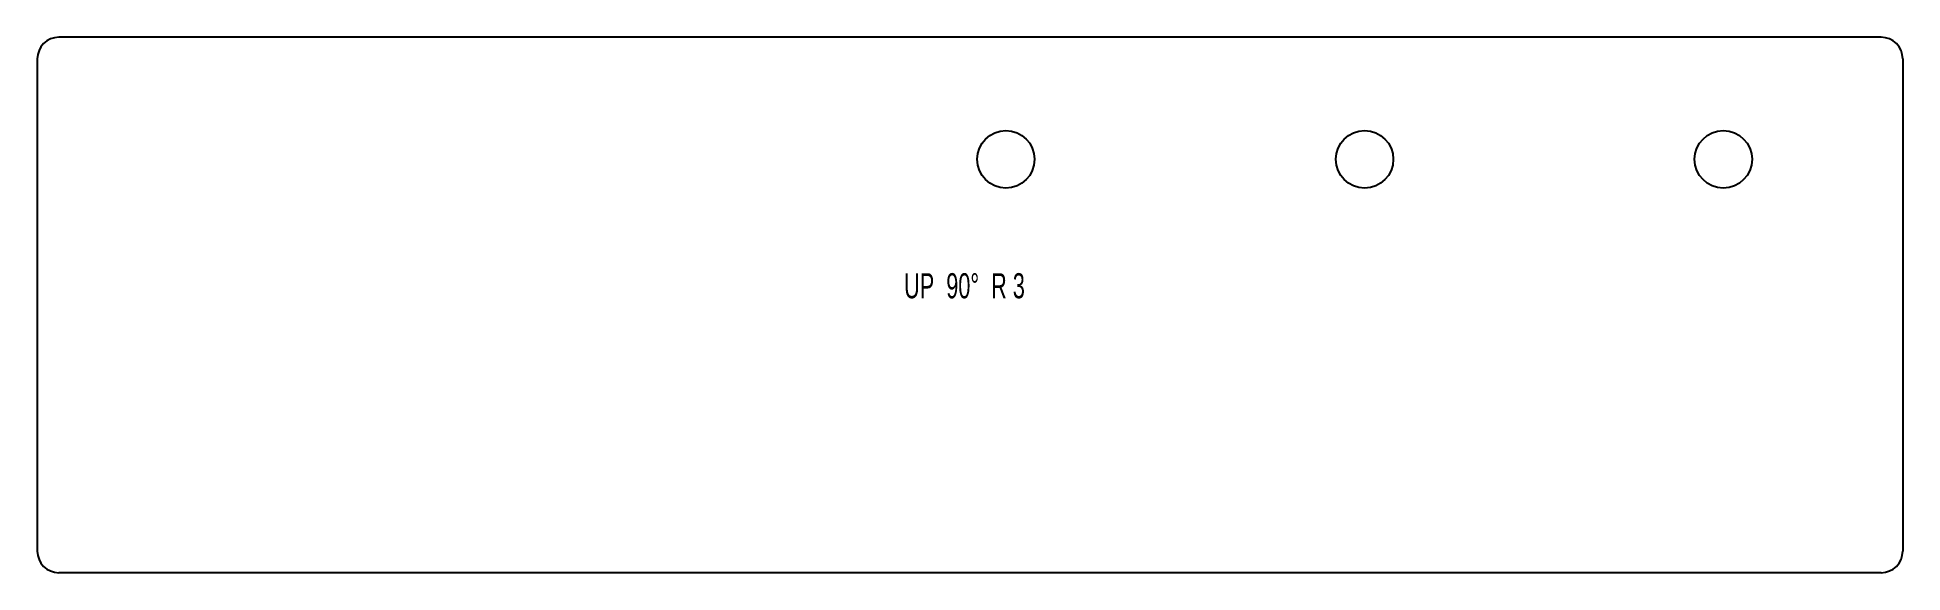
# Model space of a CAD drawing. Header units: millimetres. Extents: x 2 to 262, y 2 to 76.
import ezdxf

# ---------------------------------------------------------------- set-up
doc = ezdxf.new("R2010")
doc.units = ezdxf.units.MM
doc.layers.add('CUT', color=7, linetype='Continuous', lineweight=25)
doc.styles.add('SLDTEXTSTYLE0', font='TXT', dxfattribs={"width": 0.645833})

msp = doc.modelspace()

# ---------------------------------------------------------------- linework, layer by layer
at = {"layer": 'CUT', "color": 3}
for p, q in [((258.73, 76.33), (4.73, 76.33)), ((1.73, 73.33), (1.73, 4.73)), ((261.73, 73.33), (261.73, 4.73)), ((258.73, 1.73), (4.73, 1.73))]:
    msp.add_line(p, q, dxfattribs=at)
for centre in [(136.73, 59.33), (186.73, 59.33), (236.73, 59.33)]:
    msp.add_circle(centre, 4, dxfattribs=at)
for centre, start, end in [((4.73, 73.33), 90, 180), ((258.73, 73.33), 0, 90), ((4.73, 4.73), 180, 270), ((258.73, 4.73), 270, 0)]:
    msp.add_arc(centre, 3, start, end, dxfattribs=at)

# ---------------------------------------------------------------- texts
at = {"color": 7, "linetype": 'Continuous', "lineweight": 0, "insert": (130.96, 43.46), "char_height": 3.5, "attachment_point": 2, "style": 'SLDTEXTSTYLE0'}
msp.add_mtext('UP  90°  R 3', dxfattribs=at)

doc.saveas('drawing.dxf')
